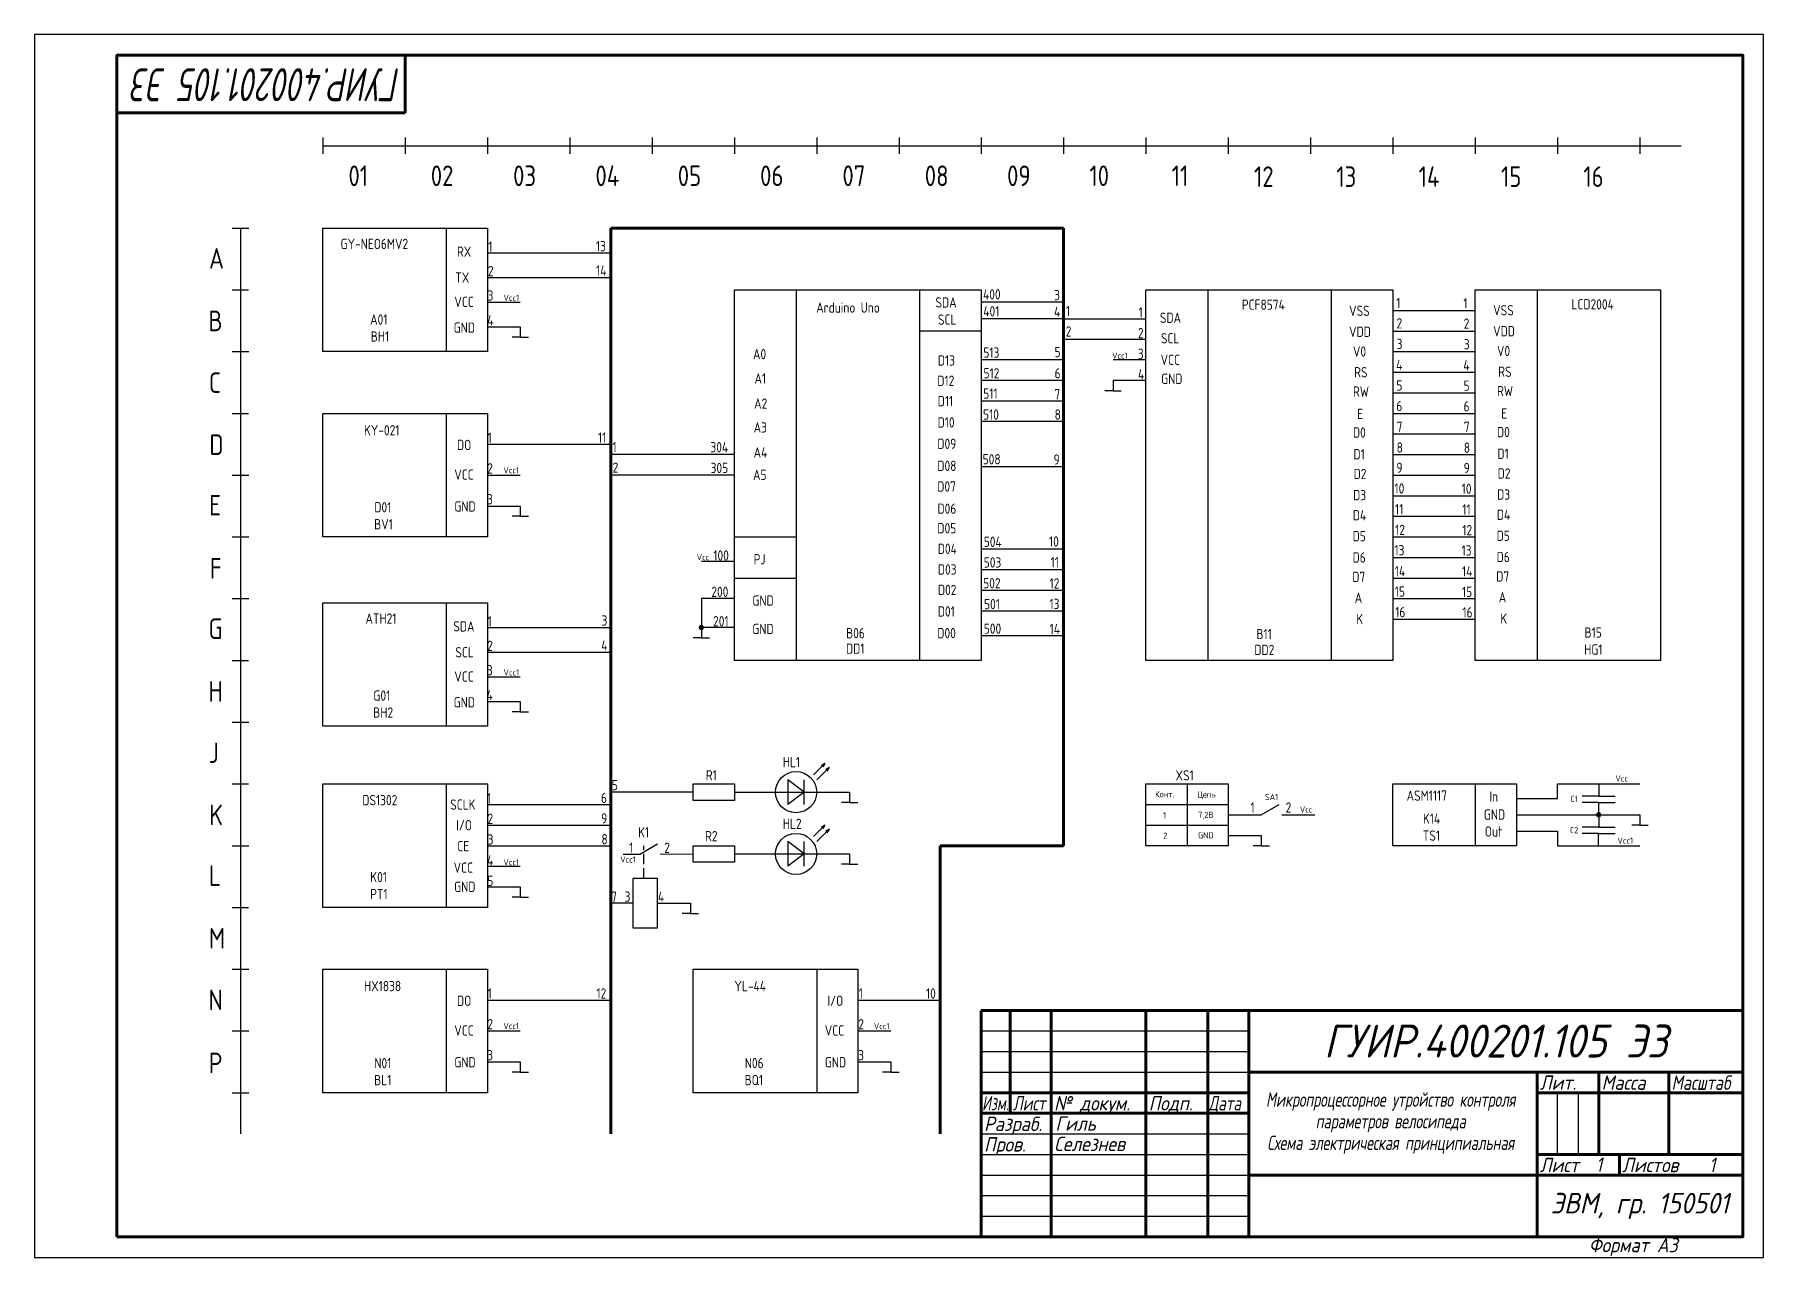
# Model space of a CAD drawing. Header units: millimetres. Extents: x 0 to 420, y 0 to 297.
import ezdxf

# ---------------------------------------------------------------- set-up
doc = ezdxf.new("R2010")
doc.units = ezdxf.units.MM
doc.header["$LTSCALE"] = 0.5
doc.linetypes.add('ГОСТ 2.303 4', pattern=[7, 5, -2, 0])
doc.layers.get('0').update_dxf_attribs({"lineweight": 80})
doc.layers.add('4-текст', color=7, linetype='Continuous', true_color=0x00ad00)
doc.styles.get("Standard").update_dxf_attribs({"font": 'isocpeui.ttf', "width": 0.9})
doc.styles.add('ГОСТ 2.304', font='CS_Gost2304.shx')

msp = doc.modelspace()

# ---------------------------------------------------------------- linework, layer by layer
at = {"lineweight": 60}
for p, q in [((90, 278), (90, 292)), ((20, 278), (90, 278)), ((140, 30), (140, 250)), ((140, 250), (250, 250)), ((250, 250), (250, 100)), ((250, 100), (220, 100)), ((220, 100), (220, 30)), ((415, 60), (230, 60)), ((230, 5), (230, 60)), ((237, 60), (237, 35)), ((247, 5), (247, 60)), ((270, 60), (270, 5)), ((285, 5), (285, 60)), ((295, 60), (295, 5)), ((295, 45), (415, 45)), ((365, 5), (365, 45)), ((380, 45), (380, 25)), ((397, 25), (397, 45)), ((230, 40), (295, 40)), ((365, 40), (415, 40)), ((230, 35), (295, 35)), ((365, 25), (415, 25)), ((385, 20), (385, 25)), ((295, 20), (415, 20))]:
    msp.add_line(p, q, dxfattribs=at)
at = {"lineweight": -3}
for p, q in [((70, 272), (70, 268)), ((70, 270), (400, 270)), ((90, 272), (90, 268)), ((110, 272), (110, 268)), ((130, 272), (130, 268)), ((150, 272), (150, 268)), ((170, 272), (170, 268)), ((190, 272), (190, 268)), ((210, 272), (210, 268)), ((230, 272), (230, 268)), ((250, 272), (250, 268)), ((270, 272), (270, 268)), ((290, 272), (290, 268)), ((310, 272), (310, 268)), ((330, 272), (330, 268)), ((350, 272), (350, 268)), ((370, 272), (370, 268)), ((390, 272), (390, 268)), ((48.03, 250), (52.03, 250)), ((50.03, 250), (50, 30)), ((100, 250), (100, 220)), ((110, 244), (140, 244)), ((110, 238), (140, 238)), ((48, 235), (52, 235)), ((110, 232), (117.98, 232)), ((170, 235), (230, 235)), ((170, 205), (170, 235)), ((185, 235), (185, 145)), ((215, 235), (215, 145)), ((230, 235), (230, 205)), ((250, 232), (230, 232)), ((270, 235), (330, 235)), ((270, 205), (270, 235)), ((285, 235), (285, 145)), ((315, 235), (315, 145)), ((330, 235), (330, 205)), ((350, 235), (395, 235)), ((350, 205), (350, 235)), ((365, 235), (365, 145)), ((395, 235), (395, 145)), ((250, 228), (230, 228)), ((250, 228), (270, 228)), ((330, 230), (350, 230)), ((110, 226), (118, 226)), ((118, 223.5), (116, 223.5)), ((118, 226), (118, 223.5)), ((118, 223.5), (120, 223.5)), ((230, 225), (215, 225)), ((250, 223), (270, 223)), ((330, 225), (350, 225)), ((48.03, 220), (52.03, 220)), ((330, 220), (350, 220)), ((250, 218), (230, 218)), ((270, 218), (262, 218)), ((330, 215), (350, 215)), ((250, 213), (230, 213)), ((262, 210.5), (260, 210.5)), ((270, 213), (262, 213)), ((262, 213), (262, 210.5)), ((262, 210.5), (264, 210.5)), ((330, 210), (350, 210)), ((250, 208), (230, 208)), ((48, 205), (52, 205)), ((100, 205), (100, 175)), ((170, 175), (170, 205)), ((230, 205), (230, 175)), ((250, 203), (230, 203)), ((270, 175), (270, 205)), ((330, 205), (330, 175)), ((330, 205), (350, 205)), ((350, 175), (350, 205)), ((110, 197.5), (140, 197.5)), ((330, 200), (350, 200)), ((170, 195), (140, 195)), ((330, 195), (350, 195)), ((48.03, 190), (52.03, 190)), ((110, 190), (118, 190)), ((170, 190), (140, 190)), ((250, 192), (230, 192)), ((330, 190), (350, 190)), ((330, 185), (350, 185)), ((110, 182.5), (118, 182.5)), ((118, 182.5), (118, 180)), ((118, 180), (116, 180)), ((118, 180), (120, 180)), ((330, 180), (350, 180)), ((48.03, 175), (52.03, 175)), ((170, 145), (170, 175)), ((170, 175), (185, 175)), ((230, 175), (230, 145)), ((270, 145), (270, 175)), ((330, 175), (330, 145)), ((330, 175), (350, 175)), ((350, 145), (350, 175)), ((170, 169), (162, 169)), ((250, 172), (230, 172)), ((330, 170), (350, 170)), ((170, 165), (185, 165)), ((250, 167), (230, 167)), ((330, 165), (350, 165)), ((48.03, 160), (52.03, 160)), ((170, 160), (162, 160)), ((162, 160), (162, 150.5)), ((250, 162), (230, 162)), ((330, 160), (350, 160)), ((100, 159), (100, 129)), ((250, 157), (230, 157)), ((110, 153), (140, 153)), ((170, 153), (162, 153)), ((330, 155), (350, 155)), ((110, 147), (140, 147)), ((162, 150.5), (160, 150.5)), ((162, 150.5), (164, 150.5)), ((250, 151), (230, 151)), ((48, 145), (52, 145)), ((230, 145), (170, 145)), ((330, 145), (270, 145)), ((395, 145), (350, 145)), ((110, 141), (117.98, 141)), ((110, 135), (118, 135)), ((118, 135), (118, 132.5)), ((118, 132.5), (116, 132.5)), ((118, 132.5), (120, 132.5)), ((48.03, 130), (52.03, 130)), ((189.24, 117.24), (192, 120)), ((190, 116), (193, 119)), ((192, 120), (191.13, 119.5)), ((192, 120), (191.5, 119.13)), ((193, 119), (192.13, 118.5)), ((193, 119), (192.5, 118.13)), ((48, 115), (52, 115)), ((100, 115), (100, 85)), ((160, 115), (170, 115)), ((160, 111), (160, 115)), ((170, 115), (170, 111)), ((183, 116), (183, 110)), ((187, 113), (183, 116)), ((187, 113), (187, 116)), ((280, 115), (280, 100)), ((350, 115), (350, 100)), ((370, 111.5), (370, 115)), ((370, 115), (390, 115)), ((380, 115), (380, 112)), ((110, 110), (140, 110)), ((160, 113), (140, 113)), ((170, 111), (160, 111)), ((170, 113), (190, 113)), ((187, 113), (183, 110)), ((187, 110), (187, 113)), ((190, 113), (198, 113)), ((198, 110.5), (196, 110.5)), ((198, 113), (198, 110.5)), ((198, 110.5), (200, 110.5)), ((270, 110), (290, 110)), ((298, 107.5), (302.37, 110.02)), ((360, 111.5), (370, 111.5)), ((380, 112), (376, 112)), ((379.98, 110.5), (376, 110.5)), ((379.98, 107.5), (379.98, 110.5)), ((379.98, 110.5), (384, 110.5)), ((380, 112), (384, 112)), ((110, 105), (140, 105)), ((189.24, 102.24), (192, 105)), ((192, 105), (191.13, 104.5)), ((192, 105), (191.5, 104.13)), ((270, 105), (290, 105)), ((290, 107.5), (298, 107.5)), ((303, 107.5), (311, 107.53)), ((360, 107.5), (370, 107.5)), ((370, 107.5), (390, 107.5)), ((379.98, 107.5), (379.98, 104.5)), ((390, 105), (388, 105)), ((390, 107.5), (390, 105)), ((390, 105), (392, 105)), ((183, 101), (183, 95)), ((187, 98), (183, 101)), ((187, 98), (187, 101)), ((190, 101), (193, 104)), ((193, 104), (192.13, 103.5)), ((193, 104), (192.5, 103.13)), ((290, 102.5), (298, 102.5)), ((298, 102.5), (298, 100)), ((360, 103.5), (370, 103.5)), ((370, 103.5), (370, 100)), ((379.98, 104.5), (375.98, 104.5)), ((379.96, 103), (375.98, 103)), ((379.96, 100), (379.96, 103)), ((379.96, 103), (383.98, 103)), ((379.98, 104.5), (383.98, 104.5)), ((48.03, 100), (52.03, 100)), ((110, 100), (140, 100)), ((143, 97.97), (147, 97.97)), ((147, 97.97), (151.37, 100.49)), ((152, 97.97), (160, 98)), ((160, 100), (170, 100)), ((160, 96), (160, 100)), ((170, 100), (170, 96)), ((170, 98), (190, 98)), ((187, 98), (183, 95)), ((187, 95), (187, 98)), ((190, 98), (198, 98)), ((198, 98), (198, 95.5)), ((298, 100), (296, 100)), ((298, 100), (300, 100)), ((370, 100), (390, 100)), ((110, 95), (118, 95)), ((170, 96), (160, 96)), ((198, 95.5), (196, 95.5)), ((198, 95.5), (200, 95.5)), ((110, 90), (118, 90)), ((118, 90), (118, 87.5)), ((145.31, 92.03), (145.31, 80.03)), ((151.31, 92.03), (145.31, 92.03)), ((151.31, 80.03), (151.31, 92.03)), ((48, 85), (52, 85)), ((118, 87.5), (116, 87.5)), ((118, 87.5), (120, 87.5)), ((145.31, 86), (140, 86)), ((151.31, 86.06), (159.31, 86.06)), ((159.31, 86.06), (159.31, 83.56)), ((145.31, 80.03), (151.31, 80.03)), ((159.31, 83.56), (157.31, 83.56)), ((159.31, 83.56), (161.31, 83.56)), ((48.03, 70), (52.03, 70)), ((100, 70), (100, 40)), ((190, 70), (190, 40)), ((110, 62.5), (140, 62.5)), ((200, 62.5), (220, 62.5)), ((48.03, 55), (52.03, 55)), ((110, 55), (118, 55)), ((200, 55), (208, 55)), ((230, 55), (295, 55)), ((110, 47.5), (118, 47.5)), ((118, 47.5), (118, 45)), ((200, 47.5), (208, 47.5)), ((208, 47.5), (208, 45)), ((230, 50), (295, 50)), ((118, 45), (116, 45)), ((118, 45), (120, 45)), ((208, 45), (206, 45)), ((208, 45), (210, 45)), ((230, 45), (295, 45)), ((48.03, 40), (52.03, 40)), ((370, 25), (370, 40)), ((375, 40), (375, 25)), ((230, 30), (295, 30)), ((230, 25), (295, 25)), ((230, 20), (295, 20)), ((230, 15), (295, 15)), ((230, 10), (295, 10))]:
    msp.add_line(p, q, dxfattribs=at)
at = {"linetype": 'ГОСТ 2.303 4', "lineweight": -3}
msp.add_line((148, 92.03), (148, 100), dxfattribs=at)
msp.add_line((365, 45), (365, 40))
at = {"lineweight": -3}
for points in [[(0, 0), (420, 0), (420, 297), (0, 297)], [(70, 250), (110, 250), (110, 220), (70, 220)], [(70, 205), (110, 205), (110, 175), (70, 175)], [(70, 159), (110, 159), (110, 129), (70, 129)], [(70, 115), (110, 115), (110, 85), (70, 85)], [(270, 115), (290, 115), (290, 100), (270, 100)], [(330, 115), (360, 115), (360, 100), (330, 100)], [(70, 70), (110, 70), (110, 40), (70, 40)], [(160, 70), (200, 70), (200, 40), (160, 40)]]:
    msp.add_lwpolyline(points, close=True, dxfattribs=at)
at = {"lineweight": 60}
msp.add_lwpolyline([(20, 5), (415, 5), (415, 292), (20, 292)], close=True, dxfattribs=at)
at = {"lineweight": 100}
for centre in [(162, 153), (379.98, 107.5)]:
    msp.add_circle(centre, 0.3, dxfattribs=at)
at = {"lineweight": -3}
for centre in [(185, 113), (185, 98)]:
    msp.add_circle(centre, 5, dxfattribs=at)

# ---------------------------------------------------------------- texts
at = {"width": 0.7}
msp.add_text('ГУИР.400201.105 Э3', height=8, rotation=180, dxfattribs=at).set_placement((88.97, 288.83))
at = {"lineweight": -3, "style": 'ГОСТ 2.304'}
for s, height, p in [('01', 5, (76.25, 260.21)), ('02', 5, (96.25, 260.21)), ('03', 5, (116.25, 260.21)), ('04', 5, (136.25, 260.21)), ('05', 5, (156.25, 260.21)), ('06', 5, (176.25, 260.21)), ('07', 5, (196.25, 260.21)), ('08', 5, (216.25, 260.21)), ('09', 5, (236.25, 260.21)), ('10', 5, (256.25, 260.21)), ('11', 5, (276.25, 260.21)), ('12', 5, (296.25, 260)), ('13', 5, (316.25, 260)), ('14', 5, (336.25, 260)), ('15', 5, (356.25, 260)), ('16', 5, (376.25, 260)), ('A', 5, (42.39, 240.15)), ('GY-NEO6MV2', 2.5, (74.34, 244.91)), ('RX', 2.5, (102.61, 243.02)), ('1', 2.5, (110.22, 244.27)), ('13', 2.5, (136.37, 244.37)), ('2', 2.5, (110.12, 238.32)), ('14', 2.5, (136.41, 238.44)), ('TX', 2.5, (102.21, 236.73)), ('VCC', 2.5, (101.98, 230.83)), ('3', 2.5, (110.04, 232.37)), ('Vcc1', 1.5, (113.92, 232.32)), ('Arduino Uno', 2.5, (189.89, 229.45)), ('SDA', 2.5, (218.86, 230.69)), ('400', 2.5, (230.41, 232.65)), ('401', 2.5, (230.48, 228.54)), ('3', 2.5, (247.69, 232.48)), ('1', 2.5, (250.54, 228.6)), ('PCF8574', 2.5, (293.27, 230.15)), ('VSS', 2.5, (319.35, 228.67)), ('1', 2.5, (330.79, 230.54)), ('1', 2.5, (347.11, 230.48)), ('VSS', 2.5, (354.34, 228.79)), ('LCD2004', 2.5, (373.37, 230.24)), ('B', 5, (42.25, 224.95)), ('A01', 2.5, (81.52, 226.55)), ('GND', 2.5, (101.8, 224.57)), ('4', 2.5, (109.97, 226.37)), ('SCL', 2.5, (219.46, 226.53)), ('4', 2.5, (247.67, 228.44)), ('1', 2.5, (268.2, 228.26)), ('SDA', 2.5, (273.38, 226.97)), ('2', 2.5, (330.86, 225.62)), ('2', 2.5, (347.19, 225.55)), ('BH1', 2.5, (81.68, 222.43)), ('2', 2.5, (250.51, 223.65)), ('2', 2.5, (268.04, 223.26)), ('SCL', 2.5, (273.63, 221.99)), ('VDD', 2.5, (319.35, 223.58)), ('3', 2.5, (330.89, 220.6)), ('3', 2.5, (347.22, 220.53)), ('VDD', 2.5, (354.34, 223.7)), ('A0', 2.5, (174.53, 218.15)), ('D13', 2.5, (219.44, 216.6)), ('513', 2.5, (230.49, 218.5)), ('5', 2.5, (247.8, 218.65)), ('Vcc1', 1.5, (261.77, 218.27)), ('3', 2.5, (268.02, 218.24)), ('VCC', 2.5, (273.55, 216.77)), ('V0', 2.5, (320.28, 218.77)), ('V0', 2.5, (355.27, 218.9)), ('C', 5, (42.37, 209.96)), ('A1', 2.5, (174.9, 212.23)), ('512', 2.5, (230.53, 213.49)), ('6', 2.5, (247.8, 213.48)), ('4', 2.5, (268.05, 213.27)), ('GND', 2.5, (273.68, 212.14)), ('RS', 2.5, (320.57, 213.74)), ('4', 2.5, (330.77, 215.51)), ('4', 2.5, (347.1, 215.45)), ('RS', 2.5, (355.56, 213.86)), ('D12', 2.5, (219.32, 211.68)), ('511', 2.5, (230.47, 208.56)), ('7', 2.5, (247.74, 208.38)), ('RW', 2.5, (320.28, 209.05)), ('5', 2.5, (330.83, 210.54)), ('5', 2.5, (347.15, 210.48)), ('RW', 2.5, (355.27, 209.17)), ('A2', 2.5, (174.8, 206.12)), ('D11', 2.5, (219.41, 206.75)), ('510', 2.5, (230.42, 203.47)), ('8', 2.5, (247.8, 203.47)), ('E', 2.5, (321.32, 203.61)), ('6', 2.5, (330.82, 205.53)), ('6', 2.5, (347.15, 205.46)), ('E', 2.5, (356.31, 203.73)), ('KY-021', 2.5, (80.03, 199.65)), ('A3', 2.5, (174.69, 200.34)), ('D10', 2.5, (219.38, 201.56)), ('7', 2.5, (330.9, 200.52)), ('7', 2.5, (347.22, 200.46)), ('D0', 2.5, (355.27, 199.22)), ('D', 5, (42.45, 194.89)), ('DO', 2.5, (102.62, 196.08)), ('1', 2.5, (110.06, 197.84)), ('11', 2.5, (136.86, 197.87)), ('1', 2.5, (140.39, 195.57)), ('304', 2.5, (164.19, 195.53)), ('D09', 2.5, (219.32, 196.37)), ('D0', 2.5, (320.28, 199.1)), ('8', 2.5, (330.89, 195.46)), ('8', 2.5, (347.22, 195.4)), ('A4', 2.5, (174.68, 194.27)), ('D08', 2.5, (219.32, 191.01)), ('508', 2.5, (230.32, 192.6)), ('9', 2.5, (247.56, 192.54)), ('D1', 2.5, (320.4, 193.83)), ('D1', 2.5, (355.38, 193.95)), ('VCC', 2.5, (101.97, 188.87)), ('2', 2.5, (109.95, 190.38)), ('Vcc1', 1.5, (113.89, 190.43)), ('2', 2.5, (140.42, 190.57)), ('305', 2.5, (164.23, 190.49)), ('A5', 2.5, (174.54, 188.82)), ('D2', 2.5, (320.45, 189.03)), ('9', 2.5, (330.85, 190.55)), ('9', 2.5, (347.17, 190.49)), ('D2', 2.5, (355.44, 189.15)), ('E', 5, (42.42, 180.19)), ('3', 2.5, (109.92, 182.89)), ('D07', 2.5, (219.3, 185.99)), ('D3', 2.5, (320.32, 183.91)), ('10', 2.5, (330.38, 185.51)), ('10', 2.5, (346.7, 185.45)), ('D3', 2.5, (355.31, 184.04)), ('D01', 2.5, (82.54, 180.94)), ('GND', 2.5, (101.97, 181.14)), ('D06', 2.5, (219.35, 180.61)), ('D4', 2.5, (320.24, 179.01)), ('11', 2.5, (330.51, 180.48)), ('11', 2.5, (346.84, 180.42)), ('D4', 2.5, (355.23, 179.14)), ('BV1', 2.5, (82.5, 176.83)), ('D05', 2.5, (219.33, 175.84)), ('D5', 2.5, (320.2, 173.92)), ('12', 2.5, (330.52, 175.44)), ('12', 2.5, (346.85, 175.38)), ('D5', 2.5, (355.19, 174.04)), ('D04', 2.5, (219.42, 170.86)), ('504', 2.5, (230.59, 172.55)), ('10', 2.5, (246.45, 172.64)), ('13', 2.5, (330.36, 170.53)), ('13', 2.5, (346.68, 170.47)), ('F', 5, (42.56, 164.85)), ('Vcc', 1.5, (160.85, 169.33)), ('100', 2.5, (164.9, 169.25)), ('PJ', 2.5, (174.68, 168.32)), ('D03', 2.5, (219.45, 165.84)), ('503', 2.5, (230.59, 167.55)), ('11', 2.5, (246.83, 167.62)), ('D6', 2.5, (320.2, 168.75)), ('D6', 2.5, (355.19, 168.87)), ('502', 2.5, (230.45, 162.49)), ('12', 2.5, (246.59, 162.46)), ('D7', 2.5, (320.12, 164.02)), ('14', 2.5, (330.45, 165.43)), ('14', 2.5, (346.78, 165.37)), ('D7', 2.5, (355.1, 164.15)), ('200', 2.5, (164.41, 160.41)), ('GND', 2.5, (174.38, 158.27)), ('D02', 2.5, (219.46, 160.87)), ('501', 2.5, (230.66, 157.42)), ('13', 2.5, (246.55, 157.46)), ('A', 2.5, (320.71, 158.96)), ('15', 2.5, (330.44, 160.47)), ('15', 2.5, (346.76, 160.4)), ('A', 2.5, (355.7, 159.08)), ('ATH21', 2.5, (80.38, 153.91)), ('1', 2.5, (110.06, 153.24)), ('3', 2.5, (137.73, 153.45)), ('201', 2.5, (164.84, 153.27)), ('D01', 2.5, (219.43, 155.64)), ('K', 2.5, (321.09, 153.79)), ('16', 2.5, (330.55, 155.48)), ('16', 2.5, (346.88, 155.42)), ('K', 2.5, (356.08, 153.91)), ('G', 5, (42.26, 150.2)), ('SDA', 2.5, (101.73, 152.02)), ('GND', 2.5, (174.36, 151.38)), ('B06', 2.5, (197.16, 150.37)), ('D00', 2.5, (219.31, 150.38)), ('500', 2.5, (230.6, 151.46)), ('14', 2.5, (246.59, 151.38)), ('B11', 2.5, (296.83, 150.16)), ('B15', 2.5, (376.54, 150.51)), ('SCL', 2.5, (102.21, 145.73)), ('2', 2.5, (109.96, 147.29)), ('4', 2.5, (137.66, 147.39)), ('DD1', 2.5, (197.14, 146.6)), ('DD2', 2.5, (296.34, 146.3)), ('HG1', 2.5, (376.44, 146.39)), ('3', 2.5, (109.88, 141.34)), ('Vcc1', 1.5, (113.93, 141.33)), ('H', 5, (42.25, 134.98)), ('VCC', 2.5, (101.98, 139.83)), ('G01', 2.5, (82.31, 135.2)), ('GND', 2.5, (101.8, 133.57)), ('4', 2.5, (109.81, 135.34)), ('BH2', 2.5, (82.27, 131.09)), ('J', 5, (42.3, 120.05)), ('R1', 2.5, (163.05, 115.84)), ('HL1', 2.5, (181.76, 119.06)), ('XS1', 2.5, (277.18, 115.83)), ('5', 2.5, (140.23, 113.46)), ('ASM1117', 2.5, (333.32, 110.91)), ('Vcc', 1.5, (384.04, 115.58)), ('K', 5, (42.45, 104.97)), ('DS1302', 2.5, (79.62, 109.82)), ('SCLK', 2.5, (100.96, 108.73)), ('1', 2.5, (109.94, 110.21)), ('6', 2.5, (137.59, 110.35)), ('Конт.', 1.5, (272.23, 111.75)), ('Цепь', 1.5, (282.47, 111.7)), ('1', 2.5, (295.4, 108.01)), ('SA1', 1.5, (298.9, 111.08)), ('2', 2.5, (303.94, 108.01)), ('Vcc', 1.5, (307.38, 108.05)), ('In', 2.5, (353.44, 110.68)), ('C1', 1.5, (373.09, 110.62)), ('I/O', 2.5, (102.43, 103.73)), ('2', 2.5, (110.02, 105.28)), ('9', 2.5, (137.65, 105.38)), ('HL2', 2.5, (181.76, 104.06)), ('1', 1.5, (274.19, 106.65)), ('7,2В', 1.5, (282.66, 106.74)), ('K14', 2.5, (337.29, 105.32)), ('GND', 2.5, (352.07, 106.31)), ('CE', 2.5, (102.69, 98.66)), ('3', 2.5, (110.05, 100.26)), ('8', 2.5, (137.71, 100.31)), ('K1', 2.5, (146.62, 102)), ('R2', 2.5, (162.87, 101.06)), ('2', 1.5, (274.19, 101.68)), ('GND', 1.5, (282.66, 101.77)), ('TS1', 2.5, (337.25, 101.2)), ('Out', 2.5, (352.32, 102.2)), ('C2', 1.5, (372.99, 103.04)), ('Vcc1', 1.5, (384.55, 100.46)), ('4', 2.5, (109.93, 95.17)), ('Vcc1', 1.5, (113.89, 95.23)), ('Vcc1', 1.5, (142.27, 95.88)), ('1', 2.5, (144.43, 98.25)), ('2', 2.5, (152.97, 98.24)), ('L', 5, (42.37, 90.22)), ('K01', 2.5, (81.55, 91.12)), ('VCC', 2.5, (101.81, 93.41)), ('5', 2.5, (109.98, 90.2)), ('PT1', 2.5, (81.51, 87)), ('GND', 2.5, (101.93, 88.78)), ('7', 2.5, (140.07, 86.33)), ('3', 2.5, (143.34, 86.38)), ('4', 2.5, (151.43, 86.36)), ('M', 5, (42.36, 75.02)), ('N', 5, (42.26, 60.04)), ('HX1838', 2.5, (80.03, 64.65)), ('DO', 2.5, (102.62, 61.08)), ('1', 2.5, (110.08, 62.85)), ('12', 2.5, (136.5, 62.88)), ('YL-44', 2.5, (170.03, 64.65)), ('I/O', 2.5, (192.62, 61.08)), ('1', 2.5, (200.22, 62.84)), ('10', 2.5, (216.56, 62.85)), ('VCC', 2.5, (101.97, 53.87)), ('2', 2.5, (109.98, 55.39)), ('Vcc1', 1.5, (113.89, 55.46)), ('VCC', 2.5, (191.97, 53.87)), ('2', 2.5, (200.12, 55.38)), ('Vcc1', 1.5, (203.89, 55.43)), ('3', 2.5, (109.95, 47.89)), ('P', 5, (42.32, 44.74)), ('N01', 2.5, (82.54, 45.94)), ('GND', 2.5, (101.97, 46.14)), ('N06', 2.5, (172.54, 45.94)), ('GND', 2.5, (191.97, 46.14)), ('3', 2.5, (200.08, 47.88)), ('BL1', 2.5, (82.5, 41.83)), ('BQ1', 2.5, (172.5, 41.83))]:
    msp.add_text(s, height=height, dxfattribs=at).set_placement(p)
at = {"lineweight": 5, "width": 0.9}
for p in [(379.28, 20.79), (406.76, 20.72)]:
    msp.add_text('1', height=3.5, dxfattribs=at).set_placement(p)
at = {"lineweight": -3, "width": 0.9}
msp.add_text('Формат А3', height=3.5, dxfattribs=at).set_placement((377.6, 1.25))
at = {"insert": (355, 52.55), "char_height": 8, "attachment_point": 5, "line_spacing_factor": 1.2}
msp.add_mtext_dynamic_manual_height_columns('ГУИР.400201.105 Э3', width=119, gutter_width=25, heights=[14], dxfattribs=at)
at = {"layer": '4-текст', "color": 0, "lineweight": -3}
for s, width, p in [('Лит.', 0.9, (365.67, 40.7)), ('Масса', 0.9, (380.67, 40.7)), ('Масштаб', 0.8, (397.67, 40.7)), ('Изм.', 0.7, (230.17, 35.7)), ('Лист', 0.75, (237.67, 35.7)), ('№ докум.', 0.9, (247.67, 35.7)), ('Подп.', 0.9, (270.67, 35.7)), ('Дата', 0.75, (285.17, 35.7)), ('Разраб.', 0.9, (230.67, 30.7)), ('Пров.', 0.9, (230.67, 25.7)), ('Лист', 0.9, (365.67, 20.7)), ('Листов', 0.9, (385.67, 20.7))]:
    msp.add_text(s, height=3.5, dxfattribs=dict(at, width=width)).set_placement(p)
at = {"layer": '4-текст', "color": 0, "insert": (330.67, 32.62), "char_height": 3.5, "attachment_point": 5, "line_spacing_factor": 0.9}
msp.add_mtext_dynamic_manual_height_columns('\\pxr0.6938;{\\W0.7;Микропроцессорное утройство контроля параметров велосипеда\\PСхема электрическая принципиальная}', width=78.469, gutter_width=25, heights=[21.26], dxfattribs=at).dxf.set("width", 69)
at = {"layer": '4-текст', "color": 0, "line_spacing_factor": 1.2}
for s, width, heights, insert, char_height, attachment_point in [('Гиль', 21.5, [4.06], (248, 32.5), 3.5, 4), ('Селезнев', 21.5, [4.06], (247.71, 27.57), 3.5, 4), ('ЭВМ, гр. 150501', 49, [14], (390, 12.5), 5, 5)]:
    msp.add_mtext_dynamic_manual_height_columns(s, width=width, gutter_width=25, heights=heights, dxfattribs=dict(at, insert=insert, char_height=char_height, attachment_point=attachment_point))

doc.saveas('drawing.dxf')
